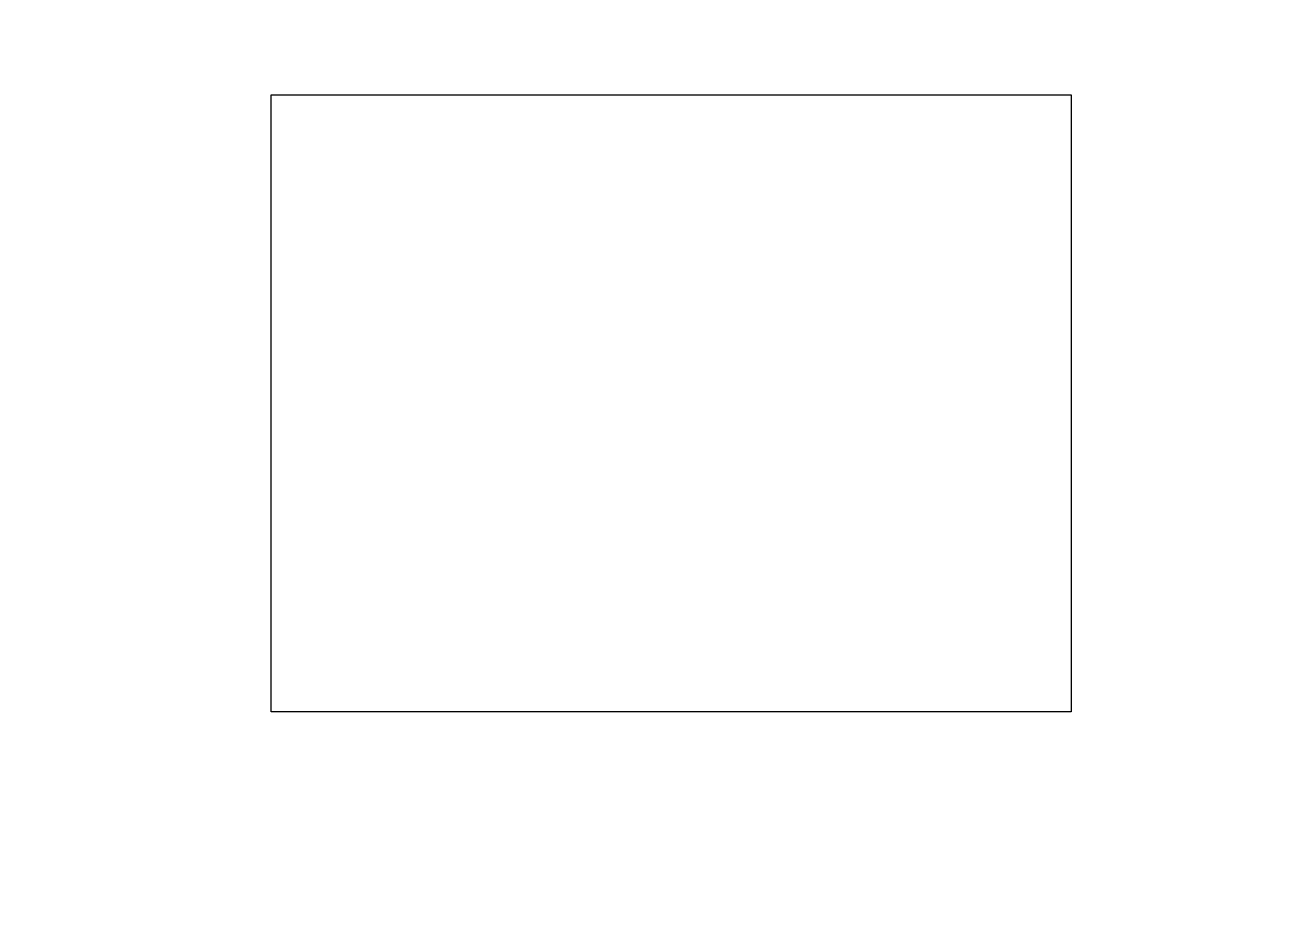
# Model space of a CAD drawing. Header units: millimetres. Extents: x 0 to 420, y 0 to 297.
import ezdxf

# ---------------------------------------------------------------- set-up
doc = ezdxf.new("R2010")
doc.units = ezdxf.units.MM
picture_1 = doc.add_image_def('image1.png', size_in_pixel=(1020, 786))

msp = doc.modelspace()

# ---------------------------------------------------------------- pictures from other files: only their frames are drawn
image = msp.add_image(picture_1, insert=(83.04, 65.47), size_in_units=(269.87, 207.96))
image.dxf.flags = 15

doc.saveas('drawing.dxf')
